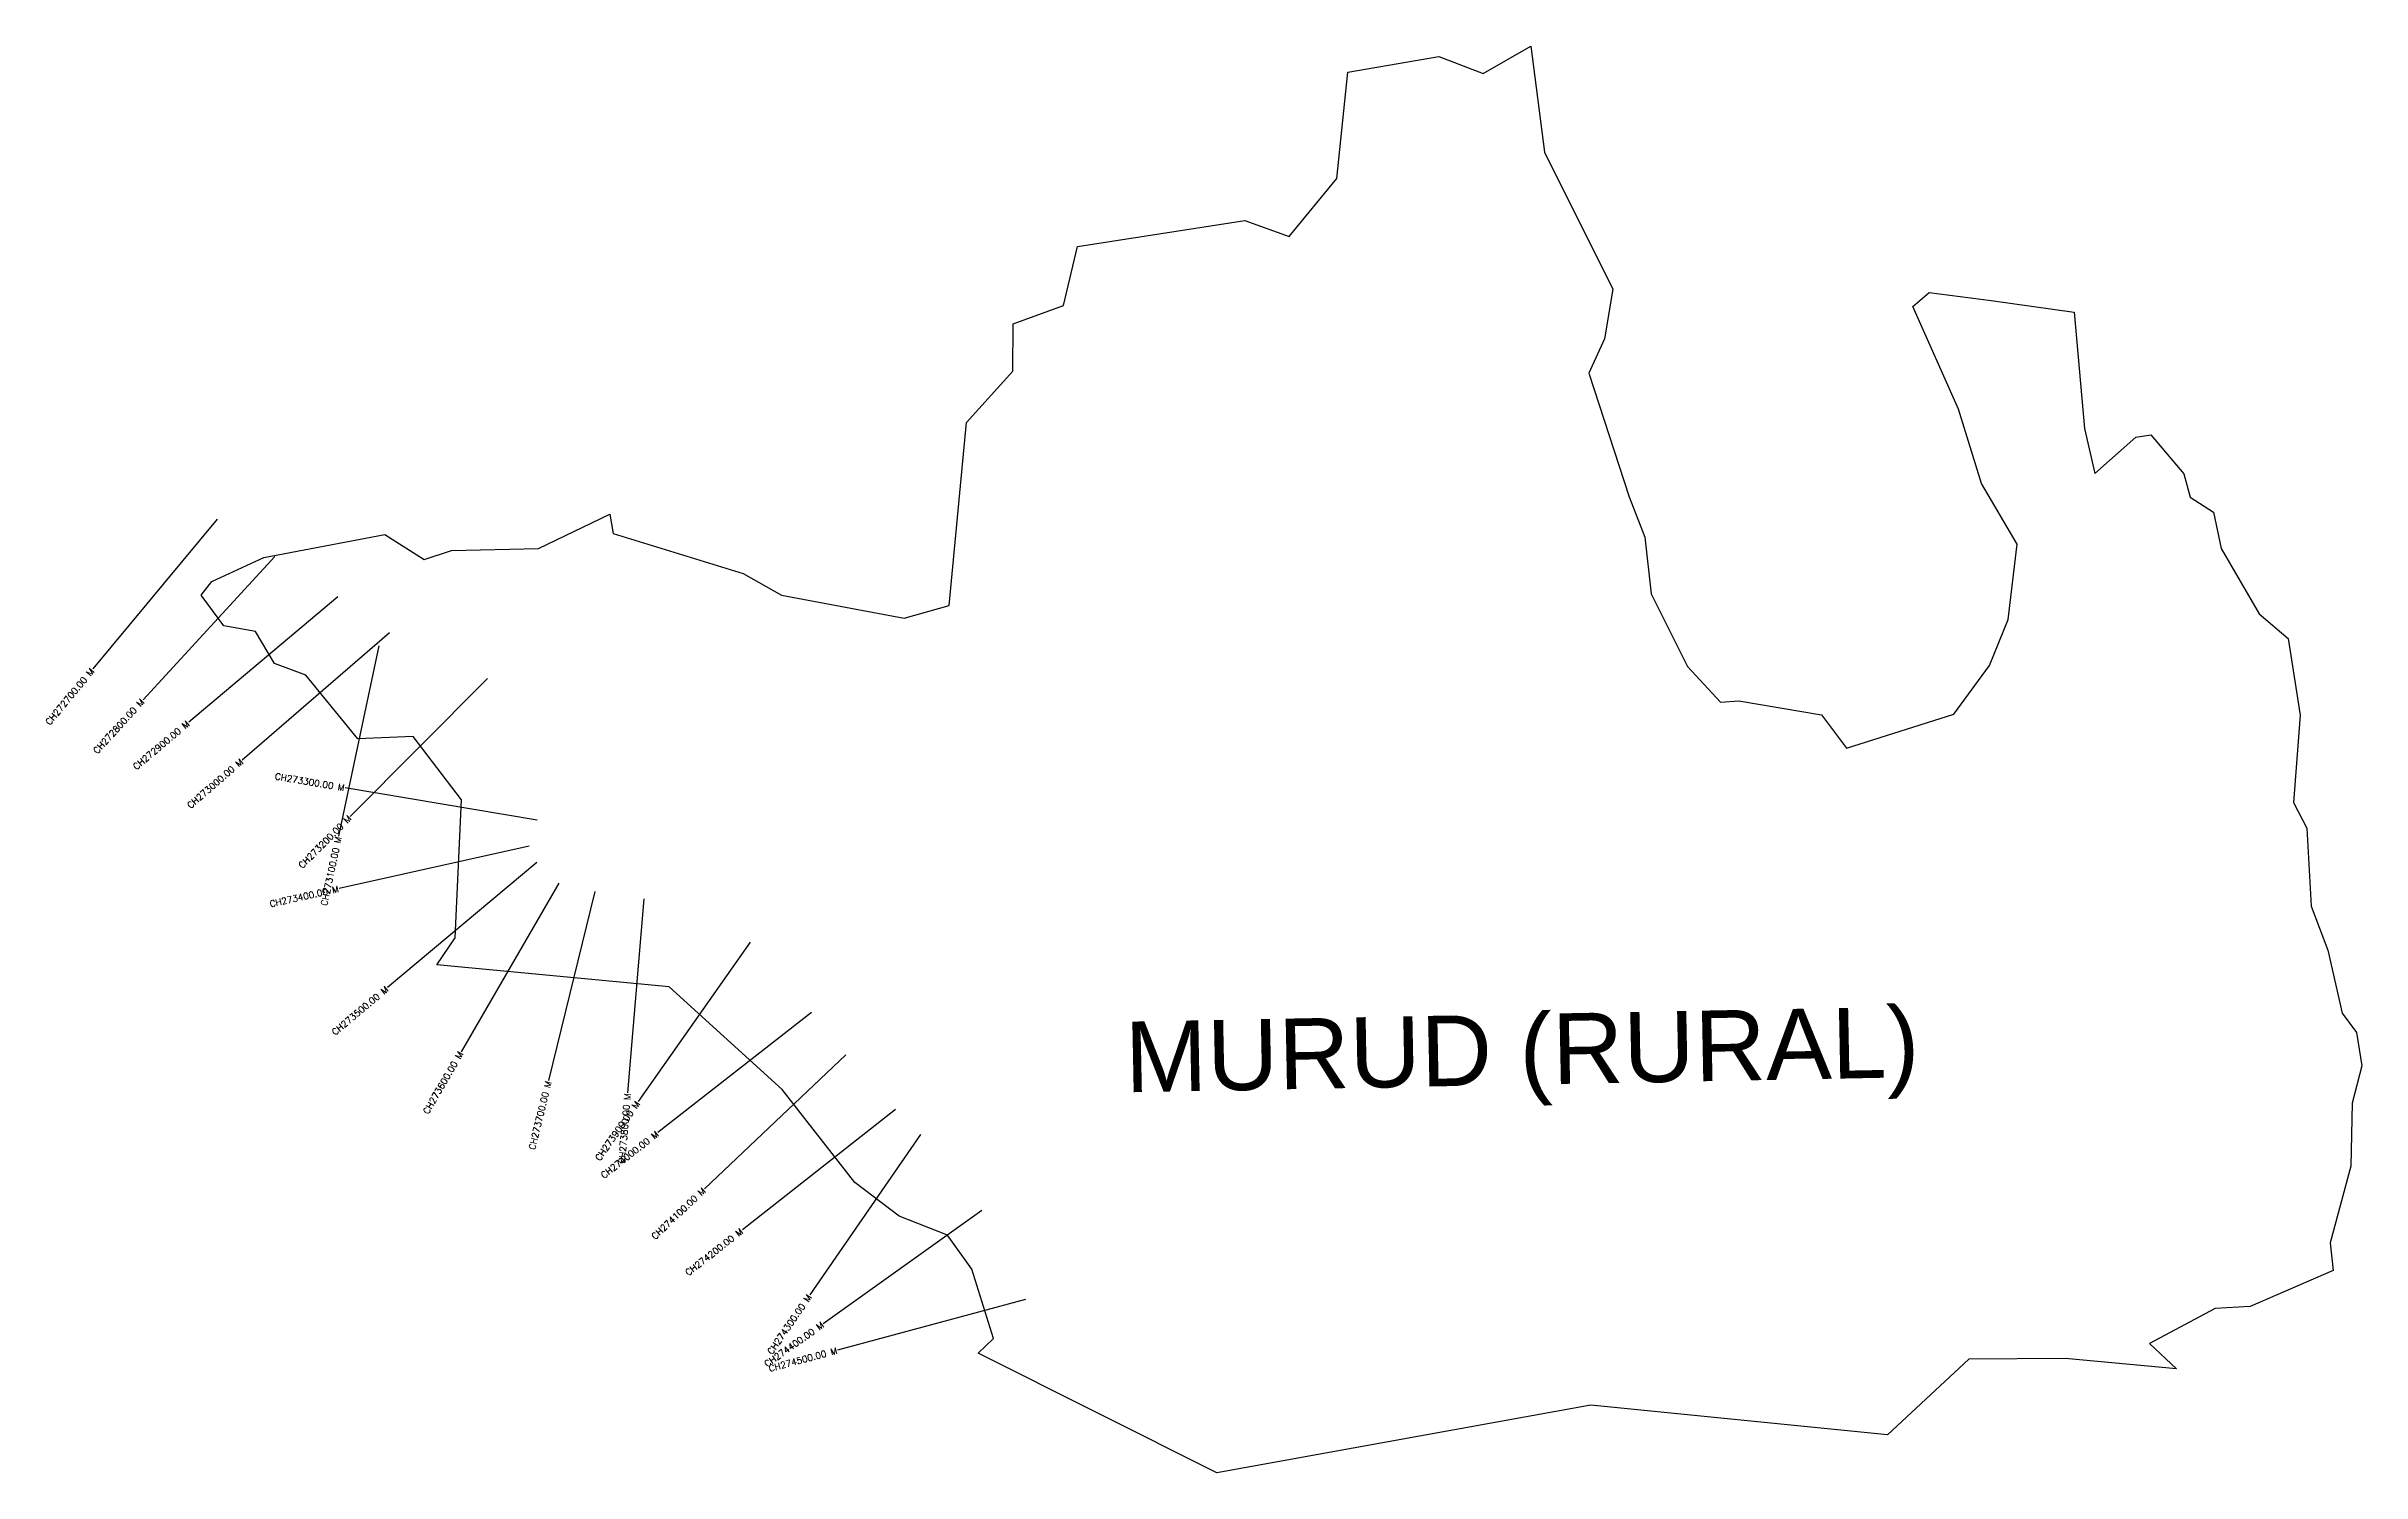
# Model space of a CAD drawing. Header units: metres. Extents: x 282315 to 285881, y 2028142 to 2030340.
import ezdxf
from ezdxf.enums import TextEntityAlignment as Align

# ---------------------------------------------------------------- set-up
doc = ezdxf.new("R2010")
doc.units = ezdxf.units.M
for name, color, linetype in [('CS', 134, 'Continuous'), ('CSMark', 6, 'Continuous'), ('village', 3, 'Continuous'), ('VILLAGE NAME', 250, 'Continuous')]:
    doc.layers.add(name, color=color, linetype=linetype)
doc.styles.get("Standard").update_dxf_attribs({"font": 'simplex.shx'})

msp = doc.modelspace()

# ---------------------------------------------------------------- linework, layer by layer
at = {"color": 6, "flags": 128}
msp.add_lwpolyline([(284459.5, 2030323.9), (284527.9, 2030297.8)], dxfattribs=at)
at = {"layer": 'CS'}
for p, q in [((282578.1, 2029611), (282386.3, 2029380.4)), ((282666.7, 2029553.8), (282463.8, 2029332.8)), ((282763.7, 2029491.6), (282534.1, 2029298.6)), ((282843.4, 2029436.3), (282616.6, 2029240)), ((282827.2, 2029416.3), (282765, 2029122.9)), ((282994.6, 2029365.7), (282782.9, 2029153.2)), ((283070.8, 2029147.3), (282775, 2029197.2)), ((283058.6, 2029107.7), (282765.9, 2029042.1)), ((283070.2, 2029082.3), (282840.4, 2028889.5)), ((283104.2, 2029050.2), (282953.7, 2028790.7)), ((283159.9, 2029037.8), (283088.5, 2028746.4)), ((283235.3, 2029026.4), (283210.2, 2028727.5)), ((283398.8, 2028959.5), (283226.4, 2028714)), ((283493.2, 2028851.2), (283256.9, 2028666.2)), ((283546.3, 2028785.8), (283328.6, 2028579.5)), ((283622.8, 2028701.8), (283386.9, 2028516.5)), ((283661.1, 2028663.3), (283490.8, 2028416.3)), ((283755.8, 2028546), (283511.5, 2028371.8)), ((283823.2, 2028408.9), (283533.6, 2028330.9))]:
    msp.add_line(p, q, dxfattribs=at)
at = {"layer": 'village', "color": 6}
for points in [[(285881.1, 2028769.2, 0), (285866.6, 2028711.3, 0), (285864.2, 2028614.6, 0), (285832.5, 2028496.5, 0), (285836.9, 2028453.7, 0), (285709.4, 2028398.2, 0), (285655.2, 2028395.4, 0), (285554.5, 2028341.5, 0), (285596, 2028302, 0), (285424.5, 2028318.1, 0), (285276, 2028316.9, 0), (285150.6, 2028200.4, 0), (284693.9, 2028246, 0), (284117.5, 2028142.2, 0), (283749.9, 2028326.2, 0), (283773.7, 2028349, 0), (283740.6, 2028455.8, 0), (283702.8, 2028508.2, 0), (283628.4, 2028537.5, 0), (283559.9, 2028589.2, 0), (283448.2, 2028732.7, 0), (283274.4, 2028890.9, 0), (282916.5, 2028924.7, 0), (282944.5, 2028966.1, 0), (282954.4, 2029178.7, 0), (282880, 2029276.2, 0), (282794.8, 2029272.6, 0), (282714.7, 2029371, 0), (282666.1, 2029388.8, 0), (282636.9, 2029438.2, 0), (282588.3, 2029447, 0), (282553.2, 2029494, 0), (282569.8, 2029515.3, 0), (282649.7, 2029552.2, 0), (282836.3, 2029587.6, 0), (282896.8, 2029548.9, 0), (282938.9, 2029562.8, 0), (283073, 2029566, 0), (283182.8, 2029619, 0), (283188.1, 2029588.9, 0), (283388.4, 2029527.5, 0), (283447.2, 2029493.9, 0), (283636.2, 2029458.8, 0), (283705.4, 2029478.1, 0), (283732, 2029760.4, 0), (283803.4, 2029839.4, 0), (283803.8, 2029912.2, 0), (283881.6, 2029940.3, 0), (283903.3, 2030031.3, 0), (284161, 2030071.5, 0), (284229.2, 2030046.6, 0), (284302.6, 2030136.1, 0), (284319.7, 2030299.9, 0), (284459.5, 2030323.9, 0)], [(284527.9, 2030297.8, 0), (284601.6, 2030339.7, 0), (284622.5, 2030176.7, 0), (284727.6, 2029965.4, 0), (284715, 2029889.2, 0), (284690.7, 2029836.3, 0), (284752.6, 2029645.4, 0), (284777.1, 2029583.5, 0), (284786.9, 2029496.4, 0), (284842.7, 2029384.4, 0), (284893.6, 2029329.2, 0), (284921.7, 2029331.6, 0), (285049, 2029310, 0), (285087.8, 2029258.3, 0), (285252.9, 2029310.8, 0), (285308, 2029385.7, 0), (285336.7, 2029456.4, 0), (285350.4, 2029572.6, 0), (285295.3, 2029666.3, 0), (285260.3, 2029780.9, 0), (285189.9, 2029939.1, 0), (285215, 2029960.6, 0), (285310.4, 2029948.2, 0), (285438.3, 2029929.9, 0), (285454.2, 2029750.8, 0), (285470, 2029681.4, 0), (285533.1, 2029737.7, 0), (285556.2, 2029741.3, 0), (285607.1, 2029680.9, 0), (285617.1, 2029645.3, 0), (285652.9, 2029622, 0), (285664.5, 2029566.1, 0), (285723.3, 2029465.3, 0), (285767.7, 2029427.4, 0), (285786.2, 2029309.1, 0), (285775.8, 2029174.8, 0), (285796.8, 2029135.1, 0), (285803.1, 2029014.8, 0), (285829.1, 2028947.2, 0), (285851.2, 2028850.4, 0), (285872.9, 2028820.4, 0), (285881.1, 2028769.2, 0)]]:
    msp.add_polyline3d(points, dxfattribs=at)

# ---------------------------------------------------------------- texts
at = {"layer": 'CSMark'}
for s, rotation, p in [('CH272700.00 M', 50.2569, (282385.7, 2029379.6)), ('CH272800.00 M', 47.4306, (282463.1, 2029332.1)), ('CH272900.00 M', 40.0547, (282533.3, 2029297.9)), ('CH273000.00 M', 40.8695, (282615.8, 2029239.4)), ('CH273300.00 M', 350.4376, (282774, 2029197.3)), ('CH273200.00 M', 45.0957, (282782.2, 2029152.5)), ('CH273100.00 M', 78.0356, (282764.8, 2029121.9)), ('CH273400.00 M', 12.6273, (282764.9, 2029041.9)), ('CH273500.00 M', 40.0092, (282839.6, 2028888.8)), ('CH273600.00 M', 59.8756, (282953.2, 2028789.9)), ('CH273700.00 M', 76.2483, (283088.3, 2028745.4)), ('CH273900.00 M', 54.9064, (283225.8, 2028713.2)), ('CH273800.00 M', 85.1888, (283210.1, 2028726.5)), ('CH274000.00 M', 38.0539, (283256.1, 2028665.6)), ('CH274100.00 M', 43.4571, (283327.9, 2028578.8)), ('CH274200.00 M', 38.1506, (283386.1, 2028515.8)), ('CH274300.00 M', 55.4176, (283490.3, 2028415.5)), ('CH274400.00 M', 35.4872, (283510.7, 2028371.3)), ('CH274500.00 M', 15.077, (283532.6, 2028330.6))]:
    msp.add_text(s, height=10, rotation=rotation, dxfattribs=at).set_placement(p, align=Align.MIDDLE_RIGHT)
at = {"layer": 'VILLAGE NAME', "insert": (283975.1, 2028836.9), "char_height": 108.748, "attachment_point": 1, "rotation": 1.1028}
msp.add_mtext_dynamic_manual_height_columns('{\\fArial|b0|i0|c0|p34;MURUD (RURAL)}', width=1688.823, gutter_width=543.7, heights=[0], dxfattribs=at)

doc.saveas('drawing.dxf')
